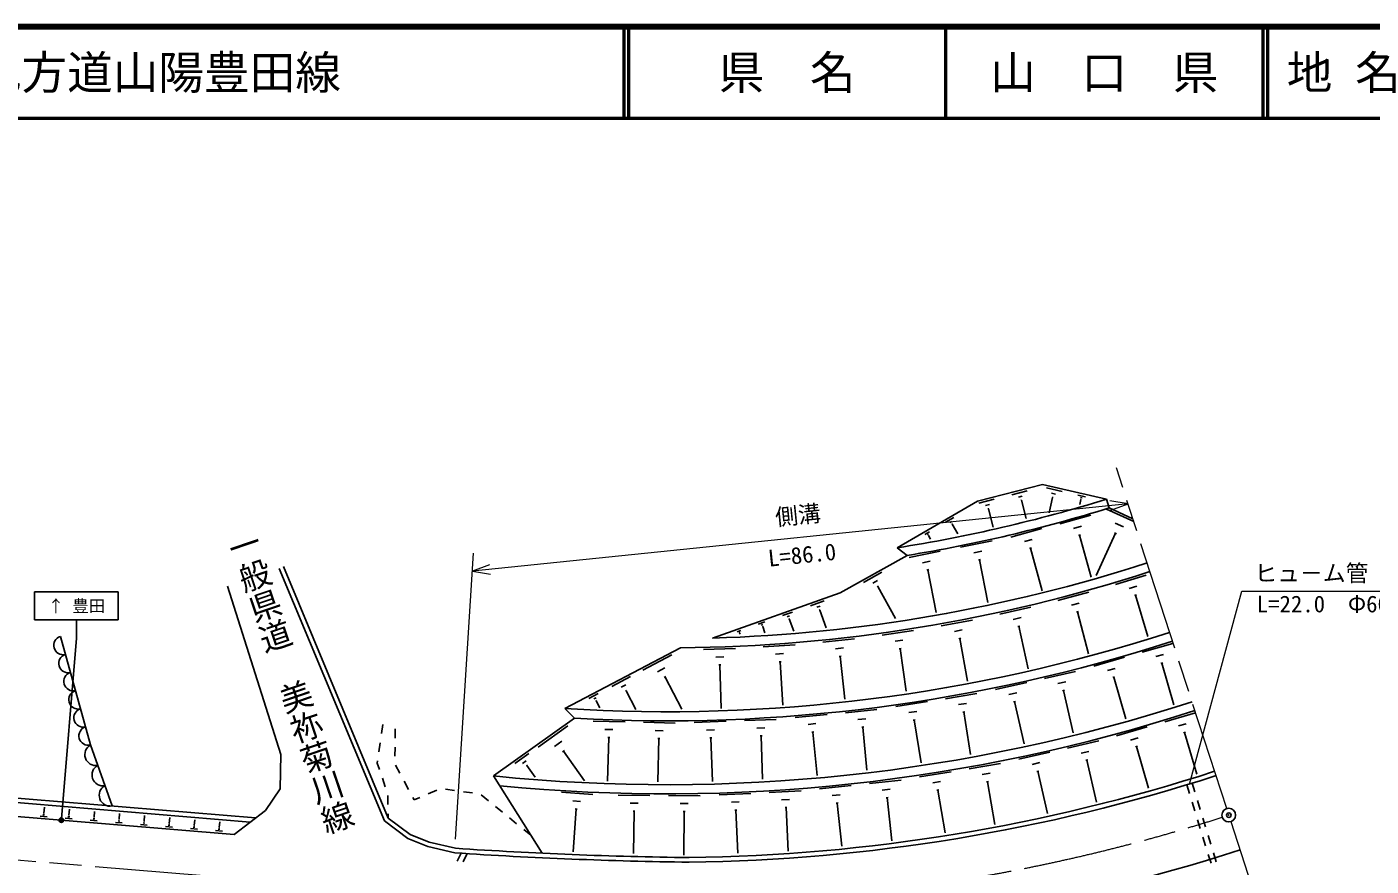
# Model space of a CAD drawing. Units: millimetres, scale not verified. Extents: x 40000 to 680000, y 20000 to 380000.
# Drawn here: x 232325 to 379622, y 288027 to 380000 of the extents above; entities that cross this region are included whole.
import ezdxf
from ezdxf.enums import TextEntityAlignment as Align

# ---------------------------------------------------------------- set-up
doc = ezdxf.new("R2010")
doc.units = ezdxf.units.MM
doc.header["$LTSCALE"] = 1000
doc.header["$PDMODE"] = 32
doc.header["$PDSIZE"] = 500
doc.linetypes.add('CHAIN', pattern=[18.5, 12, -1.5, 3.5, -1.5])
for name, color, linetype, lineweight in [('S-BGD', 7, 'Continuous', 25), ('S-BMK', 2, 'CHAIN', 13), ('S-BMK-SRVR', 3, 'Continuous', 25), ('S-STR-HTXT', 7, 'Continuous', 13), ('S-STR-STRC', 7, 'Continuous', 25), ('S-TTL', 2, 'Continuous', 140), ('S-TTL-LINE', 7, 'Continuous', 50)]:
    doc.layers.add(name, color=color, linetype=linetype, lineweight=lineweight)
doc.layers.add('S-OTRS', color=6, linetype='Continuous')
doc.layers.add('S-TTL-TXT', color=7, linetype='Continuous')
doc.styles.add('@ＭＳ ゴシック', font='')
doc.styles.add('ＭＳ ゴシック', font='')
doc.styles.get('@ＭＳ ゴシック').set_extended_font_data('@MS Gothic')
doc.styles.get('ＭＳ ゴシック').set_extended_font_data('MS Gothic')

msp = doc.modelspace()

# ---------------------------------------------------------------- linework, layer by layer
at = {"layer": 'S-BGD'}
for p, q in [((343597, 329848), (336494, 328020)), ((340261, 328731), (341915, 329157)), ((340988, 328478), (341401, 328584)), ((350629, 328234), (343597, 329848)), ((344040, 329490), (345781, 329090)), ((344593, 328905), (345028, 328805)), ((347498, 328696), (348318, 328508)), ((336494, 328020), (327681, 322912)), ((336637, 327799), (338307, 328229)), ((337371, 327542), (337788, 327650)), ((337635, 327165), (337739, 327192)), ((337687, 327178), (338207, 325156)), ((341249, 328104), (341353, 328131)), ((341301, 328117), (341812, 326131)), ((344711, 328420), (344330, 326760)), ((344656, 328432), (344765, 328407)), ((347814, 328193), (347694, 327669)), ((347759, 328421), (347963, 328374)), ((347788, 328198), (347840, 328187)), ((350614, 327146), (353617, 325779)), ((350629, 328234), (350925, 327279)), ((353513, 326102), (350925, 327279)), ((332995, 325703), (333894, 326224)), ((333462, 325674), (333687, 325804)), ((333677, 325498), (333733, 325530)), ((345501, 325545), (348922, 326475)), ((351563, 325618), (352471, 325205)), ((330717, 324382), (331221, 324675)), ((330979, 324366), (331105, 324439)), ((331099, 324267), (331131, 324286)), ((331115, 324276), (331353, 323865)), ((333705, 325514), (334326, 324442)), ((340158, 324092), (343532, 325009)), ((347016, 325039), (347872, 325271)), ((347570, 324271), (347783, 324329)), ((347677, 324300), (348930, 319691)), ((351604, 324503), (349502, 319884)), ((351490, 324555), (351717, 324452)), ((327681, 322912), (328785, 322076)), ((334622, 322980), (338087, 323669)), ((341652, 323592), (342496, 323822)), ((342198, 322835), (342409, 322892)), ((342304, 322863), (343571, 318205)), ((328785, 322076), (321437, 317992)), ((329004, 321864), (332410, 322541)), ((330450, 321266), (331302, 321436)), ((336094, 322372), (336960, 322544)), ((336591, 321570), (336807, 321614)), ((336699, 321592), (337626, 316924)), ((259975, 320655), (271515, 292982)), ((260436, 320847), (271924, 293299)), ((323993, 319127), (326018, 320252)), ((330939, 320478), (331152, 320521)), ((331045, 320499), (331971, 315838)), ((354962, 319911), (351614, 318897)), ((254305, 318692), (260153, 300268)), ((325034, 319043), (325540, 319324)), ((325505, 318642), (325632, 318712)), ((325568, 318677), (327523, 315159)), ((353960, 318694), (353123, 318440)), ((321437, 317992), (307467, 313018)), ((318187, 316570), (319684, 317103)), ((348691, 318033), (345310, 317148)), ((347645, 316856), (346799, 316634)), ((353899, 317762), (353690, 317698)), ((353795, 317730), (355168, 313194)), ((315117, 315477), (316222, 315870)), ((315630, 315348), (315906, 315446)), ((318882, 316395), (319256, 316529)), ((319156, 316071), (319249, 316104)), ((319202, 316088), (319896, 314140)), ((342351, 316394), (338949, 315640)), ((341263, 315261), (340413, 315072)), ((347549, 315927), (347338, 315872)), ((347443, 315900), (348650, 311291)), ((310169, 313715), (310551, 313851)), ((312463, 314532), (313181, 314787)), ((312796, 314448), (312975, 314512)), ((312927, 314293), (312972, 314309)), ((312950, 314301), (313202, 313590)), ((315832, 315109), (315901, 315133)), ((315867, 315121), (316347, 313772)), ((329493, 313843), (326045, 313350)), ((335944, 314995), (332520, 314373)), ((334816, 313906), (333960, 313750)), ((341133, 314340), (340920, 314293)), ((341026, 314316), (342058, 309660)), ((235993, 313209), (239303, 301302)), ((310346, 313670), (310442, 313704)), ((310416, 313587), (310440, 313596)), ((310428, 313592), (310484, 313433)), ((316493, 312278), (313001, 312048)), ((323006, 312937), (319531, 312575)), ((328323, 312796), (327461, 312673)), ((334651, 312991), (334437, 312953)), ((334544, 312972), (335393, 308301)), ((357891, 312441), (354531, 311466)), ((303930, 311951), (291267, 305293)), ((303009, 311184), (299815, 309505)), ((309961, 311868), (306476, 311771)), ((308678, 310960), (307807, 310936)), ((315241, 311319), (314368, 311261)), ((321794, 311932), (320925, 311842)), ((321559, 311029), (321341, 311007)), ((321450, 311018), (321941, 306306)), ((328123, 311888), (327907, 311857)), ((328015, 311872), (328685, 307182)), ((352609, 310909), (349246, 309934)), ((356874, 311235), (356034, 310992)), ((302231, 309756), (301433, 309336)), ((308376, 310080), (308158, 310074)), ((308267, 310077), (308399, 305302)), ((314971, 310424), (314753, 310410)), ((314862, 310417), (315175, 305674)), ((347242, 309355), (343834, 308590)), ((351592, 309702), (350751, 309459)), ((356803, 310304), (356593, 310243)), ((356698, 310274), (358021, 305712)), ((298457, 308791), (296437, 307729)), ((297965, 307887), (297460, 307622)), ((302351, 308800), (302152, 308695)), ((302252, 308748), (304105, 305223)), ((341879, 308152), (338462, 307385)), ((346155, 308216), (345303, 308025)), ((351520, 308770), (351310, 308709)), ((351415, 308740), (352740, 304173)), ((294938, 306941), (293913, 306402)), ((294689, 306483), (294433, 306348)), ((298041, 307283), (297915, 307217)), ((297978, 307250), (299052, 305206)), ((336423, 306930), (332980, 306377)), ((340790, 307010), (339935, 306818)), ((346027, 307292), (345814, 307245)), ((345920, 307269), (346959, 302639)), ((291267, 305293), (292329, 304228)), ((294727, 306176), (294663, 306142)), ((294695, 306159), (295116, 305360)), ((325477, 305175), (322011, 304835)), ((331000, 306059), (327542, 305504)), ((329842, 304986), (328978, 304847)), ((335270, 305862), (334409, 305723)), ((335086, 304949), (334871, 304914)), ((334978, 304932), (335730, 300251)), ((340661, 306084), (340447, 306036)), ((340554, 306060), (341596, 301416)), ((271320, 303534), (271180, 302544)), ((292329, 304228), (283465, 297909)), ((297882, 303837), (294374, 303926)), ((303365, 303697), (299892, 303786)), ((308960, 303898), (305456, 303771)), ((314444, 304096), (310968, 303970)), ((320013, 304639), (316526, 304297)), ((318791, 303639), (317919, 303554)), ((324262, 304181), (323395, 304096)), ((329657, 304069), (329441, 304035)), ((329549, 304052), (330304, 299347)), ((360374, 304835), (357016, 303856)), ((359359, 303629), (358520, 303384)), ((272683, 302066), (272694, 303066)), ((291596, 303398), (288341, 301078)), ((296544, 302993), (295667, 303016)), ((296083, 302128), (295962, 297344)), ((296193, 302125), (295974, 302130)), ((302041, 302862), (301173, 302884)), ((301585, 302005), (301464, 297273)), ((301693, 302002), (301476, 302008)), ((307678, 302974), (306802, 302942)), ((307381, 302086), (307162, 302078)), ((307271, 302082), (307444, 297307)), ((313171, 303180), (312303, 303148)), ((312877, 302299), (312660, 302291)), ((312768, 302295), (312939, 297563)), ((318549, 302735), (318331, 302714)), ((318440, 302724), (318906, 297976)), ((324022, 303282), (323805, 303261)), ((323914, 303272), (324376, 298557)), ((355096, 303296), (351739, 302318)), ((354082, 302090), (353243, 301845)), ((359289, 302697), (359080, 302636)), ((359184, 302666), (360513, 298110)), ((239303, 301302), (241669, 294618)), ((271040, 301554), (270900, 300563)), ((272659, 300066), (272671, 301066)), ((290955, 301714), (290141, 301134)), ((291230, 300683), (291026, 300538)), ((291128, 300610), (293429, 297383)), ((344416, 300519), (341008, 299739)), ((349778, 301747), (346366, 300966)), ((348694, 300601), (347841, 300406)), ((354012, 301159), (353802, 301098)), ((353907, 301129), (355235, 296575)), ((186593, 299196), (257393, 293311)), ((260082, 296510), (260153, 300268)), ((270760, 299573), (270724, 299317)), ((270724, 299317), (270959, 298614)), ((273196, 298203), (272724, 299085)), ((287336, 300362), (285794, 299263)), ((287033, 299564), (286647, 299289)), ((287163, 299076), (287066, 299007)), ((287115, 299041), (288018, 297774)), ((339020, 299285), (335571, 298706)), ((343333, 299374), (342481, 299179)), ((348569, 299674), (348356, 299626)), ((348463, 299650), (349523, 295019)), ((176654, 298015), (255033, 291500)), ((186344, 298715), (256803, 292858)), ((271275, 297665), (271591, 296716)), ((283465, 297909), (288774, 289441)), ((333592, 298373), (330143, 297794)), ((337871, 298206), (337009, 298061)), ((343209, 298449), (342996, 298400)), ((343102, 298425), (344160, 293803)), ((258469, 294136), (260082, 296510)), ((274139, 296440), (273668, 297321)), ((277230, 296344), (276310, 295950)), ((279179, 296312), (278188, 296447)), ((281160, 296041), (280170, 296176)), ((294343, 295889), (290918, 296123)), ((317163, 296272), (313679, 296101)), ((322661, 296865), (319183, 296489)), ((328136, 297458), (324663, 297082)), ((326927, 296449), (326059, 296355)), ((332444, 297294), (331581, 297149)), ((332265, 296377), (332050, 296341)), ((332157, 296359), (332943, 291685)), ((337693, 297289), (337478, 297253)), ((337585, 297271), (338374, 292578)), ((359428, 296938), (359722, 295983)), ((360001, 297114), (360296, 296159)), ((271873, 295762), (271894, 294762)), ((274757, 295284), (274611, 295558)), ((275391, 295556), (274757, 295284)), ((282893, 295197), (282118, 295829)), ((293000, 295121), (292144, 295179)), ((300603, 295784), (297131, 295817)), ((299293, 294928), (298425, 294937)), ((306113, 295731), (302627, 295765)), ((304798, 294872), (303926, 294881)), ((311660, 296001), (308165, 295829)), ((310392, 295063), (309519, 295020)), ((315899, 295336), (315028, 295294)), ((321451, 295855), (320581, 295761)), ((321219, 294950), (321001, 294927)), ((321110, 294939), (321620, 290229)), ((326696, 295545), (326479, 295522)), ((326587, 295534), (327100, 290794)), ((360017, 295027), (360311, 294071)), ((360591, 295203), (360885, 294247)), ((233776, 293497), (234533, 293435)), ((234075, 293664), (234265, 293648)), ((234162, 293847), (234209, 293843)), ((234185, 293845), (234238, 294483)), ((236526, 293271), (237282, 293209)), ((236825, 293437), (237014, 293422)), ((236912, 293620), (236959, 293617)), ((236935, 293619), (236988, 294254)), ((239574, 293211), (239763, 293196)), ((239660, 293394), (239708, 293390)), ((239684, 293392), (239736, 294026)), ((242408, 293168), (242455, 293164)), ((242431, 293166), (242483, 293797)), ((245177, 292939), (245229, 293569)), ((247922, 292713), (247974, 293341)), ((255033, 291500), (258469, 294136)), ((271915, 293762), (271924, 293299)), ((274320, 291478), (271924, 293299)), ((284443, 293933), (283668, 294565)), ((285993, 292669), (285218, 293301)), ((292514, 294294), (292192, 289589)), ((292621, 294286), (292407, 294301)), ((298959, 294063), (298742, 294065)), ((298851, 294064), (298806, 289392)), ((304463, 294004), (304245, 294006)), ((304354, 294005), (304308, 289227)), ((310108, 294174), (309889, 294163)), ((309998, 294168), (310231, 289438)), ((315616, 294449), (315398, 294438)), ((315507, 294444), (315741, 289673)), ((361180, 293292), (361474, 292336)), ((239276, 293046), (240030, 292984)), ((242024, 292820), (242777, 292758)), ((242322, 292985), (242510, 292969)), ((244770, 292594), (245523, 292532)), ((245068, 292759), (245256, 292743)), ((245154, 292941), (245201, 292937)), ((247516, 292368), (248267, 292307)), ((247813, 292533), (248001, 292518)), ((247899, 292715), (247946, 292711)), ((250260, 292143), (251010, 292081)), ((250557, 292307), (250744, 292292)), ((250642, 292489), (250689, 292485)), ((250666, 292487), (250717, 293113)), ((253003, 291918), (253751, 291856)), ((253299, 292082), (253486, 292066)), ((253384, 292263), (253431, 292259)), ((253408, 292261), (253459, 292885)), ((274073, 291038), (271515, 292982)), ((287543, 291405), (286768, 292037)), ((360606, 293116), (360901, 292160)), ((276272, 290168), (274073, 291038)), ((276422, 290647), (274320, 291478)), ((279281, 289981), (276422, 290647)), ((361195, 291205), (361490, 290249)), ((361769, 291380), (362063, 290425)), ((279207, 289485), (276272, 290168)), ((279930, 289437), (279460, 288555)), ((280587, 289395), (280117, 288512)), ((361784, 289293), (362079, 288338)), ((362358, 289469), (362652, 288513))]:
    msp.add_line(p, q, dxfattribs=at)
for centre, radius, start, end in [((302434, 483894), 162950, 278.91322, 287.2034), ((302434, 483894), 163950, 279.24879, 287.2034), ((302434, 483894), 170950, 271.68706, 287.93724), ((302434, 483894), 171950, 270.49823, 287.93724), ((236297, 312224), 1030, 107.19741, 283.87964), ((302434, 483894), 178950, 266.42207, 287.93724), ((302434, 483894), 179950, 266.78094, 287.93724), ((236849, 310240), 1030, 107.19741, 283.87964), ((237401, 308256), 1030, 107.19741, 283.87964), ((237952, 306271), 1030, 107.19741, 283.87964), ((238504, 304287), 1030, 107.19741, 283.87964), ((302434, 483894), 186950, 264.17621, 287.93724), ((302434, 483894), 187950, 264.41324, 287.93724), ((239056, 302303), 1030, 107.19741, 283.87964), ((239869, 300249), 1196, 118.2412, 280.74527), ((240658, 298021), 1196, 118.2412, 280.74527), ((302434, 483894), 194950, 270.72291, 287.93724), ((302434, 483894), 195450, 270.72104, 287.93724), ((241446, 295792), 1196, 118.2412, 280.74527), ((311054, 765009), 476589, 266.16821, 269.25937), ((311054, 765009), 476089, 266.17333, 269.2586), ((302434, 483894), 204000, 270.69281, 287.93724)]:
    msp.add_arc(centre, radius, start, end, dxfattribs=at)
at = {"layer": 'S-BMK'}
for p, q in [((363798, 294329), (351710, 331671)), ((166046, 294130), (264207, 285971)), ((364260, 292902), (376348, 255559))]:
    msp.add_line(p, q, dxfattribs=at)
msp.add_arc((302434, 483894), 200000, 270.70479, 287.72238, dxfattribs=at)
at = {"layer": 'S-BMK-SRVR'}
msp.add_circle((364029, 293615), 750, dxfattribs=at)
msp.add_point((364029, 293615), dxfattribs=at)
msp.add_point((364029, 293615), dxfattribs=at)
at = {"layer": 'S-OTRS'}
msp.add_point((364029, 293615), dxfattribs=at)
at = {"layer": 'S-STR-HTXT'}
for p, q in [((352982, 327742), (281153, 320340)), ((352982, 327742), (351007, 328059)), ((351114, 327029), (352982, 327742)), ((279301, 290982), (281279, 322336)), ((283022, 321053), (281153, 320340)), ((281153, 320340), (283128, 320023)), ((359715, 297026), (365456, 318173)), ((365456, 318173), (384456, 318173))]:
    msp.add_line(p, q, dxfattribs=at)
at = {"layer": 'S-STR-STRC'}
for p, q in [((242340, 318073), (233175, 318073)), ((233175, 318073), (233175, 315005)), ((242340, 318073), (242340, 315005)), ((233175, 315005), (242340, 315005)), ((237758, 315005), (237758, 313005)), ((236113, 293223), (237758, 313005))]:
    msp.add_line(p, q, dxfattribs=at)
for radius in [150, 120, 90, 60, 30]:
    msp.add_circle((236101, 293074), radius, dxfattribs=at)
msp.add_point((236101, 293074), dxfattribs=at)
at = {"layer": 'S-TTL'}
msp.add_line((680000, 380000), (40000, 380000), dxfattribs=at)
msp.add_line((680000, 380000), (40000, 380000), dxfattribs=at)
at = {"layer": 'S-TTL-LINE'}
for p, q in [((297750, 380000), (297750, 370000)), ((297750, 380000), (297750, 370000)), ((298250, 380000), (298250, 370000)), ((298250, 380000), (298250, 370000)), ((333000, 380000), (333000, 370000)), ((333000, 380000), (333000, 370000)), ((367750, 380000), (367750, 370000)), ((367750, 380000), (367750, 370000)), ((368250, 380000), (368250, 370000)), ((368250, 380000), (368250, 370000)), ((40000, 370000), (680000, 370000)), ((40000, 370000), (680000, 370000))]:
    msp.add_line(p, q, dxfattribs=at)

# ---------------------------------------------------------------- texts
at = {"layer": 'S-BGD', "style": '@ＭＳ ゴシック'}
msp.add_text('一般県道\u3000美祢菊川線', height=2566, rotation=288.814, dxfattribs=at).set_placement((255564, 324851), align=Align.MIDDLE_LEFT)
at = {"layer": 'S-STR-HTXT', "style": 'ＭＳ ゴシック'}
msp.add_text('側溝', height=1833, rotation=5.883, dxfattribs=at).set_placement((316965, 325036), align=Align.BOTTOM_CENTER)
at = {"layer": 'S-STR-HTXT', "style": '@ＭＳ ゴシック'}
msp.add_text('L=86.0', height=1833, rotation=5.883, dxfattribs=at).set_placement((317170, 323046), align=Align.TOP_CENTER)
at = {"layer": 'S-STR-HTXT', "style": 'ＭＳ ゴシック'}
msp.add_text('ヒュ－ム管', height=1833, dxfattribs=at).set_placement((366831, 318673), align=Align.BOTTOM_LEFT)
msp.add_text('L=22.0\u3000Φ600', height=1833, dxfattribs=at).set_placement((374956, 317673), align=Align.TOP_CENTER)
at = {"layer": 'S-STR-STRC', "style": 'ＭＳ ゴシック'}
msp.add_text('↑ 豊田', height=1320, dxfattribs=at).set_placement((237758, 316539), align=Align.MIDDLE_CENTER)
at = {"layer": 'S-TTL-TXT', "style": 'ＭＳ ゴシック'}
for s, p in [('主要地方道山陽豊田線', (216734, 375000)), ('地 名', (370380, 375000)), ('地 名', (370380, 375000))]:
    msp.add_text(s, height=3666, dxfattribs=at).set_placement(p, align=Align.MIDDLE_LEFT)
for s, p in [('県\u3000名', (315625, 375000)), ('県\u3000名', (315625, 375000)), ('山\u3000口\u3000県', (350375, 375000)), ('山\u3000口\u3000県', (350375, 375000))]:
    msp.add_text(s, height=3666, dxfattribs=at).set_placement(p, align=Align.MIDDLE_CENTER)

doc.saveas('drawing.dxf')
